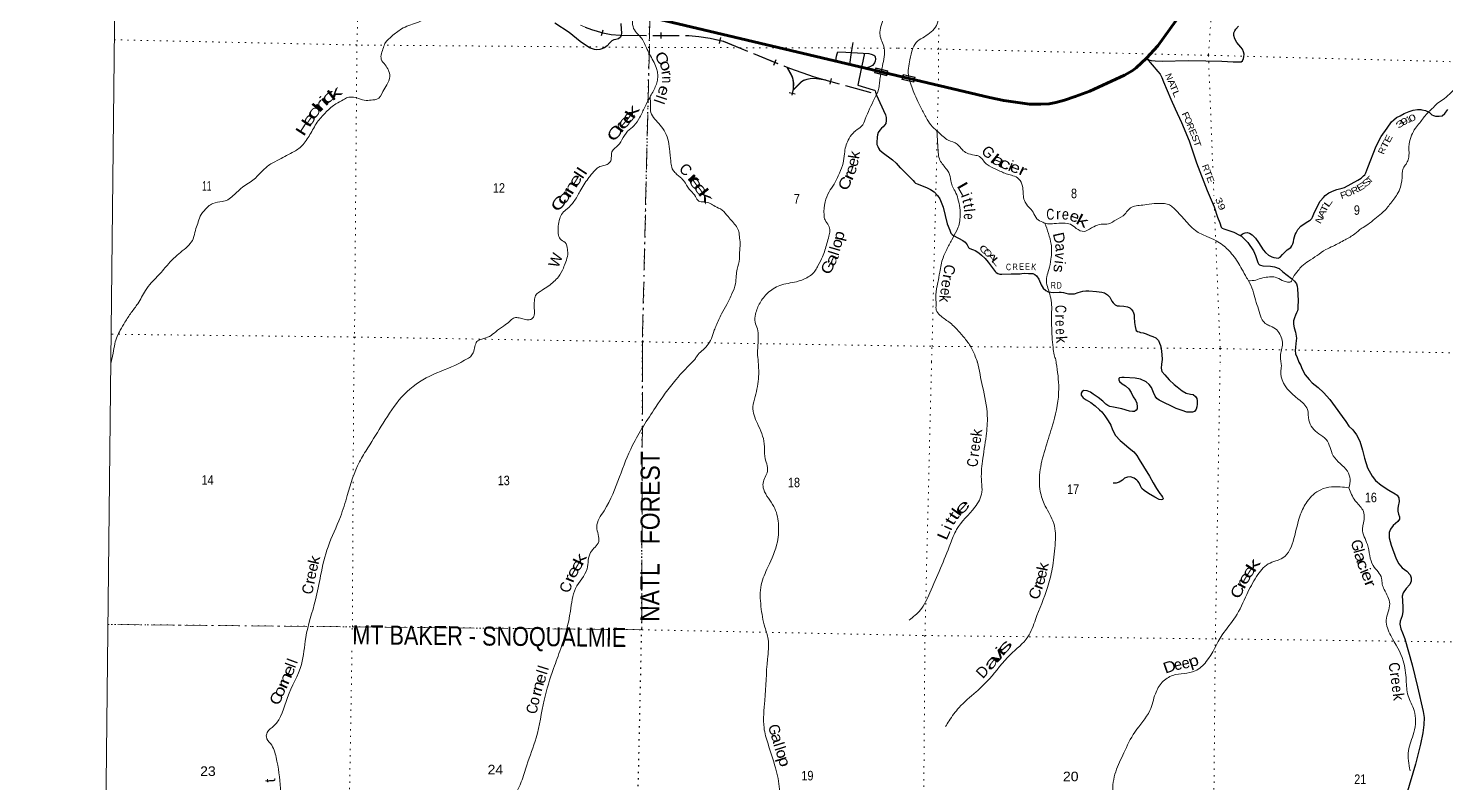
# Model space of a CAD drawing. Header units: feet. Extents: x -244583 to 4, y 367440 to 553773.
# Drawn here: x -244583 to -218510, y 498973 to 512842 of the extents above; entities that cross this region are included whole.
import ezdxf
from ezdxf.enums import TextEntityAlignment as Align

# ---------------------------------------------------------------- set-up
doc = ezdxf.new("R2010")
doc.units = ezdxf.units.FT
doc.header["$LTSCALE"] = 80
for name, pattern in [('DOT_DASHED', [7.7, 5, -1.2, 0.3, -1.2]), ('DOTTED', [1.5, 0.3, -1.2]), ('LONG_DASHED', [7.5, 6, -1.5])]:
    doc.linetypes.add(name, pattern=pattern)
for name, color, linetype, lineweight in [('23', 7, 'Continuous', 70), ('29', 7, 'Continuous', 25), ('39', 7, 'Continuous', 13), ('4', 7, 'Continuous', 13), ('44', 7, 'DOT_DASHED', 13), ('59', 7, 'Continuous', 13), ('6', 7, 'DOTTED', 25), ('63', 7, 'Continuous', 25), ('7', 7, 'DOTTED', 13)]:
    doc.layers.add(name, color=color, linetype=linetype, lineweight=lineweight)
doc.layers.add('30', color=7, linetype='Continuous')
doc.layers.add('41', color=7, linetype='Continuous')

msp = doc.modelspace()

# ---------------------------------------------------------------- linework, layer by layer
at = {"layer": '23'}
msp.add_lwpolyline([(-233873.57, 513217.12), (-226899.69, 511572.16), (-226638.26, 511515.13), (-226162.96, 511449.63), (-225960.39, 511448), (-225804.81, 511457.73), (-225681.65, 511477.19), (-225522.84, 511522.59), (-225324.08, 511586.49), (-225058.56, 511690.59), (-224420.19, 511983.52), (-224278.25, 512064.19), (-224202.51, 512114.66), (-224011.84, 512296.65), (-223807.97, 512520.73), (-221409.8, 515853.3)], dxfattribs=at)
at = {"layer": '29'}
for points in [[(-233682.77, 512932.97), (-233674.95, 512827.55), (-233670.38, 512758.64), (-233677.54, 512708.19), (-233692.34, 512678.15), (-233729.26, 512652.64), (-233778.09, 512637.5), (-233814.62, 512630.2), (-233849.39, 512610.71), (-233888.47, 512579.18), (-233934.22, 512519.45), (-233983.44, 512486.11), (-234068.97, 512455.58), (-234125.03, 512446.42), (-234168.07, 512451.65), (-234259.43, 512485.52), (-234429.5, 512603.06), (-234632.05, 512767.35), (-234899.19, 512935.06)], [(-224013.89, 512294.4), (-223968.15, 512266.75), (-223927.38, 512253.85), (-223854.92, 512244.69), (-223719.57, 512239.22), (-223248.48, 512251.27), (-222921.2, 512248.22), (-222626.36, 512239.8), (-222416.43, 512229.17), (-222309.43, 512224.83), (-222272.59, 512228.5), (-222250.37, 512245.81), (-222231.41, 512285.86), (-222224.6, 512316.1), (-222218.18, 512369.68), (-222226.58, 512411.27), (-222244.65, 512457.91), (-222275.28, 512495.31), (-222352.2, 512581.99), (-222389.09, 512651.61), (-222408.06, 512708.69), (-222404.9, 512761.25), (-222390.23, 512799.08), (-222367.1, 512827.22), (-222319.64, 512879.96)], [(-229731.31, 512240.07), (-229714.35, 512330.36), (-229703.93, 512377.1), (-229691.06, 512411.23), (-229546.96, 512404.89), (-229224.41, 512387.78), (-229121.78, 512378.01), (-229077.72, 512367.57), (-229026.48, 512348.69), (-229009.37, 512335.25), (-229002.04, 512319.36), (-228995.93, 512279.04), (-229003.86, 512241.21), (-229018.57, 512206.39), (-229031.08, 512188.44), (-229057.02, 512161.75), (-229090.77, 512143.84), (-229121.38, 512130.34), (-229185.39, 512111.3)], [(-229414.54, 512583.35), (-229448.83, 512399.91), (-229477.78, 512180.27)], [(-229199.98, 512385.45), (-229252.16, 512150.73), (-229306.59, 511886.96), (-229326.53, 511796.05), (-229039.37, 511712.97), (-229019.92, 511708.2), (-229010.42, 511703.47), (-229003.41, 511694.93), (-228999.89, 511669.61), (-228994.27, 511649.25), (-228986.68, 511626.82), (-228812.92, 511252.65), (-228801.81, 511205.86), (-228803.04, 511149.21), (-228810.29, 511094.72), (-228826.11, 511067.03), (-228859.1, 511030.38), (-228888.42, 511005.94), (-228918.96, 510972.96), (-228947.07, 510930.19), (-228961.73, 510883.76), (-228967.34, 510841.07), (-228975.55, 510742.07), (-228971.51, 510709.05), (-228958.95, 510668.84), (-228945.85, 510639.4), (-228925.84, 510611.45), (-228874.33, 510563.78), (-228684.4, 510425.59), (-228619.64, 510364.5), (-228545.06, 510279.35), (-228535.54, 510270.19)], [(-224016.33, 512292.36), (-223806.5, 512050.84), (-223761.14, 511999.26), (-223730.1, 511939.89), (-223699.49, 511860.29), (-223562.93, 511541.58), (-223483.94, 511363.77), (-223372.19, 511112.39), (-223230.05, 510771.29), (-223093.31, 510367.56), (-222898.17, 509861.37), (-222769.29, 509561.04), (-222708.74, 509371.49), (-222666.54, 509267.35), (-222637.91, 509189.81), (-222621.11, 509168.29), (-222592.16, 509156.44), (-222517.87, 509134.59), (-222409.55, 509097.83), (-222303.68, 509040.88), (-222268.17, 509021.23), (-222151.01, 508906.01), (-222047.21, 508753.98), (-222006.64, 508668.09), (-221984.07, 508590.69), (-221962.99, 508537.6), (-221953.42, 508513.11), (-221935.22, 508495.15), (-221915.61, 508485.97), (-221873.46, 508472.92), (-221734.14, 508467.87), (-221661.61, 508458.2), (-221575.41, 508425.97), (-221506.04, 508363.75), (-221344.94, 508244.88), (-221289.52, 508191.05), (-221256.15, 508145.8), (-221242.89, 508105.03), (-221237.97, 508052.3), (-221224.4, 507839.48), (-221226.94, 507722.14), (-221229.93, 507677.68), (-221236.6, 507649.49), (-221253.64, 507609.38), (-221270.72, 507567.24), (-221291.97, 507519.12), (-221309.31, 507464.85), (-221310.58, 507406.18), (-221297.93, 507337.09), (-221271.37, 507257.58), (-221255.64, 507143.89), (-221267.8, 507049.02), (-221275.53, 506972.28), (-221278.65, 506921.74), (-221269.99, 506854.76), (-221241.1, 506789.37), (-221208.56, 506705.67), (-221191.09, 506672.91), (-221176.78, 506641.31)], [(-222286.52, 509031.38), (-222244.63, 509061.87), (-222199.67, 509085.18), (-222159.36, 509087.4), (-222117.03, 509075.29), (-222069.13, 509047.94), (-222005.81, 508985.85), (-221951.01, 508903.7), (-221907.94, 508840.02), (-221867.01, 508770.31), (-221824.08, 508719.77), (-221766.72, 508674.18), (-221707.9, 508643.3), (-221668.02, 508628.36), (-221629.78, 508621.46), (-221589.42, 508618.56), (-221552.63, 508638), (-221509.16, 508685.64), (-221424.47, 508770.83), (-221360.85, 508816.01), (-221337.97, 508845.87), (-221323.13, 508877.93), (-221308.07, 508920.11), (-221300.56, 508968.3), (-221292, 509008.82), (-221276.99, 509048.98), (-221260.09, 509083.02), (-221226.5, 509140.99), (-221172.62, 509202.57), (-221074.14, 509271.27), (-221014.69, 509310.46), (-220994.19, 509324.19), (-220974.1, 509343.29), (-220958.84, 509369.97), (-220933.25, 509432.16), (-220852.85, 509598.41), (-220819.69, 509663.88), (-220759.39, 509734.46), (-220728.12, 509766.34), (-220658.31, 509817.45), (-220564.21, 509863.38), (-220512.34, 509881.52), (-220413.79, 509904.64), (-220369.7, 509918.28), (-220127.73, 510050.24), (-220066.35, 510085.34), (-220018.93, 510128.84), (-219996.17, 510152.1), (-219979.28, 510186.68), (-219944.86, 510283.09), (-219786.8, 510676.37), (-219694.08, 510852.48), (-219585.58, 511010.03), (-219503.54, 511125.62), (-219465.1, 511161.24), (-219413.83, 511200.62), (-219346.29, 511235.58), (-219270.68, 511274.42), (-219180.94, 511312.95), (-219106.49, 511337.38), (-219030.64, 511348.15), (-218969.73, 511349.15), (-218945.86, 511344.29), (-218883.51, 511330.79), (-218807.5, 511294.73), (-218763.9, 511255.33), (-218735.91, 511237.38), (-218699.8, 511229.65), (-218627.08, 511228.08), (-218574.35, 511237.05)], [(-218574.35, 511237.05), (-218524.14, 511277.09), (-218468.8, 511352.16)], [(-228535.54, 510270.19), (-228323.37, 510066.06), (-228303.21, 510045.62), (-228284.07, 510014.61), (-228265.33, 509997.97), (-228234.23, 509983.17), (-228059.83, 509918.66), (-227985.54, 509881.9), (-227922.18, 509836.74), (-227858.47, 509771.94), (-227813.9, 509704.85), (-227756.55, 509553.83), (-227678.3, 509248.53), (-227634.34, 509132.2), (-227611.25, 509079.08), (-227588.46, 509053.52), (-227561.67, 509035.5), (-227393.99, 508940.78), (-227350.21, 508910.57), (-227314.82, 508864.17), (-227286.68, 508810.39), (-227275.78, 508800.58), (-227235.36, 508779.84), (-227193.82, 508771.29), (-227163.55, 508757.67), (-227097.82, 508713.74), (-227046.23, 508670.11), (-226978.83, 508609.95), (-226927.64, 508541.92), (-226855.05, 508447.37), (-226800.08, 508373.31), (-226782.07, 508353.43), (-226749.08, 508337.54), (-226711.2, 508324.1), (-226675.9, 508322.04), (-226506.07, 508326.45), (-226336.23, 508330.87), (-226306.79, 508333.88), (-226254.66, 508339.1), (-226185.69, 508337.01), (-226101.77, 508333.88), (-226068.54, 508316.77), (-226038.06, 508289.99), (-225992.83, 508232.34), (-225952.74, 508124.19), (-225915.59, 508066.71), (-225864, 508023.09), (-225822.11, 507997.89), (-225725.34, 507987.7), (-225620.14, 507993.51), (-225581.8, 507990.66), (-225537.46, 507985.65), (-225497.33, 507972.63), (-225449.11, 507959.44), (-225402.66, 507958.44), (-225337.9, 507963.1), (-225272.74, 507985.98), (-225185.32, 508010.39), (-225130.19, 508017.42), (-225074.06, 508016.08), (-224932.89, 508002.9), (-224833.3, 507989.32), (-224787.95, 507977.49), (-224730.13, 507941.83), (-224690.65, 507898.46), (-224653.81, 507826.82), (-224624.37, 507792.61), (-224587.72, 507755.96), (-224552.64, 507739.62), (-224512.25, 507738.74), (-224427.42, 507736.9), (-224363.09, 507721.34), (-224322.59, 507702.19), (-224293.28, 507679.35), (-224265.17, 507644.77), (-224250.34, 507609.6), (-224241.95, 507577.57), (-224241.95, 507530.48), (-224234, 507431.13), (-224221.44, 507357.99), (-224212.48, 507305.17), (-224201.41, 507286.81), (-224179.42, 507268.48), (-224148.81, 507259.26), (-224123.44, 507251.35), (-224076.41, 507243.52), (-224022.03, 507226.92), (-223950.17, 507194.23), (-223894.97, 507176.82), (-223841.21, 507151.16), (-223794.78, 507103.51), (-223771.38, 507052.72), (-223756.91, 507013.1), (-223745.21, 506955), (-223733.44, 506845.44), (-223727.29, 506756.25), (-223735.74, 506667.08)], [(-223735.74, 506667.08), (-223740.67, 506593.2), (-223729.41, 506532.42), (-223677.82, 506470.23), (-223598.84, 506381.59), (-223507.58, 506294.73), (-223450.27, 506248.77), (-223354.79, 506174.4), (-223280.82, 506134.43), (-223201.96, 506116.44), (-223155.65, 506107.39), (-223110.34, 506075.43), (-223088.37, 506037.21), (-223083.18, 505994.61), (-223082.5, 505929.85), (-223089.56, 505881.43), (-223099.09, 505841.31), (-223130.6, 505798.54), (-223166.38, 505783.87), (-223208.85, 505782.72), (-223273.43, 505788.1), (-223357.8, 505814.12), (-223466.13, 505854.8), (-223778.4, 506004.9), (-223822.23, 506036.16), (-223853.73, 506077.28), (-223884.64, 506146.71), (-223923.21, 506236.53), (-223966.5, 506294.08), (-224022.08, 506343.79), (-224125.62, 506390.6), (-224222.9, 506408.63), (-224424.77, 506422.91), (-224467.24, 506421.77), (-224507.83, 506414.51), (-224520.16, 506404.65), (-224520.62, 506382.4), (-224508.38, 506346.51), (-224460.76, 506303.04), (-224399.69, 506266.6), (-224340.16, 506212.76), (-224293, 506147.04), (-224256.19, 506069.39), (-224217.11, 506003.84), (-224193.95, 505950.75), (-224185.18, 505885.82), (-224188, 505847.44), (-224202.16, 505821.05), (-224235.48, 505799.86), (-224271.89, 505798.58), (-224324.3, 505805.73), (-224464.92, 505849.1), (-224622.08, 505874.6), (-224688.47, 505890.14), (-224726.53, 505907.11), (-224764.38, 505934.19), (-224817.9, 505985.88), (-224905.43, 506054.46), (-224997.09, 506119.07), (-225042.94, 506150.37), (-225103.06, 506175.89), (-225163.4, 506183.5), (-225194.92, 506165.49), (-225215.18, 506131.72), (-225217.43, 506095.7), (-225180.5, 506047.99), (-225122.61, 506012.4), (-225038.79, 505960.09), (-224959.17, 505899.77), (-224875.76, 505827.23), (-224834.03, 505791.97), (-224778.92, 505720.01), (-224716.17, 505625.64), (-224671.33, 505545.81), (-224640.75, 505460.2), (-224582.61, 505356.63), (-224495.54, 505265.8), (-224425.67, 505204.86), (-224332.36, 505122), (-224249.43, 505055.67), (-224193.15, 504988.13), (-224148.7, 504911.83), (-224070.41, 504786.78), (-223960.93, 504606.47), (-223892.71, 504483.66), (-223828.16, 504379.14), (-223767.35, 504288.85), (-223739.81, 504251.86), (-223718.21, 504221.07), (-223708.57, 504198.61), (-223713.07, 504176.45), (-223738.42, 504170.96), (-223781.69, 504181.91), (-223859.7, 504221.96), (-223979.61, 504289.18), (-224055.27, 504345.38), (-224098.6, 504382.57), (-224122.31, 504427.69), (-224147.41, 504484.87), (-224170.05, 504515.18), (-224191.86, 504535.86)], [(-221176.78, 506641.31), (-221158.58, 506586.45), (-221095.55, 506473.9), (-221023.19, 506385.12), (-220964.98, 506323.07), (-220854.39, 506237.98), (-220757.87, 506147.48), (-220640.62, 506017.06), (-220542.34, 505881.49), (-220414.54, 505706.87), (-220347.76, 505612.42), (-220290.16, 505530.44), (-220218.84, 505460.18), (-220147.8, 505366.33), (-220089.27, 505251.52), (-220041.24, 505086.09), (-220003.87, 504937.61), (-219947.45, 504763.02), (-219865.06, 504611), (-219800.01, 504530.75), (-219698.75, 504441.66), (-219553.03, 504351.64), (-219437.24, 504280.46), (-219402.67, 504256.5), (-219373.96, 504212.38), (-219363.3, 504141.35), (-219381.18, 504058.76), (-219388.12, 504016.41), (-219391.22, 503963.87), (-219376.18, 503908.92), (-219358.96, 503862.03), (-219359.84, 503819.56), (-219386.98, 503777.63), (-219473.53, 503698.48), (-219523.32, 503636.78), (-219551.25, 503569.9), (-219548.89, 503475.44), (-219513.34, 503337.11), (-219423.46, 503088.41), (-219373.41, 502993.61), (-219307.62, 502922.12), (-219226.02, 502859.74), (-219164.71, 502793.73), (-219143.8, 502736.97), (-219143.8, 502678.44), (-219170.37, 502617.81), (-219236.58, 502544.31), (-219294.63, 502460.08), (-219308.14, 502399.3), (-219303.86, 502321.1), (-219300.43, 502193.56), (-219297.85, 502122.69), (-219309.62, 502042), (-219346.02, 501943.6), (-219353.3, 501885.07), (-219332.74, 501803.71), (-219306, 501728.3), (-219263.8, 501618.16), (-219124.04, 501141.81), (-219027.31, 500735.14), (-218923.51, 500279.76), (-218907.62, 500168.15), (-218910.29, 500038.71), (-218929.59, 499887.35), (-218970.27, 499679.78), (-219066.74, 499315.54), (-219227.89, 498756.37)], [(-224191.86, 504535.86), (-224238.18, 504573.92), (-224305.71, 504594.18), (-224365.62, 504588.51), (-224416.56, 504569.33), (-224457.64, 504537.8), (-224519.1, 504498.6), (-224573.6, 504479.37), (-224606.41, 504480.17), (-224628.64, 504480.63)]]:
    msp.add_lwpolyline(points, dxfattribs=at)
at = {"layer": '39'}
msp.add_line((-243065.72, 506677.71), (-243023.08, 506872.63), dxfattribs=at)
for points in [[(-243023.38, 506870.95), (-242992.16, 507044.43), (-242951.12, 507176.69), (-242892.53, 507290.11), (-242806.32, 507441.05), (-242688.95, 507615.22), (-242571.94, 507779.27), (-242425.82, 508023.33), (-242321.78, 508163.53), (-242181.01, 508312.58), (-242004.05, 508513.03), (-241878.06, 508644.37), (-241750.97, 508749.33), (-241629.79, 508858.55), (-241550.85, 508975.31), (-241509.11, 509127.8), (-241468.28, 509253.99), (-241423.2, 509386.11), (-241323.55, 509516.33), (-241275.23, 509567.31), (-241188.38, 509621.01), (-241019.01, 509661.71), (-240912.79, 509690.43), (-240817.08, 509766.1), (-240723.1, 509849.93), (-240618.73, 509941.51), (-240504.96, 510012.5), (-240407.15, 510090.12), (-240275.03, 510223.26), (-240122.91, 510349.64), (-239968.37, 510429.34), (-239834.25, 510503.68), (-239692.12, 510575.71), (-239527.67, 510707.73), (-239386.8, 510917.54), (-239249.47, 511141.65), (-239104.17, 511304.72), (-238924.93, 511454.46), (-238790.74, 511530.82), (-238706.33, 511572.45), (-238631.2, 511579.96), (-238506.6, 511555.38), (-238370.38, 511516.21), (-238246.54, 511528.11), (-238173.36, 511537.73), (-238059.07, 511681.62), (-237987.93, 511806.75), (-237934.06, 511958.82), (-237960.35, 512075.19), (-238017.73, 512170.36), (-238090.99, 512274.18), (-238087.39, 512377.35), (-238051.1, 512489.52), (-238011.4, 512583.34), (-237898.17, 512696.89), (-237717.41, 512832.39), (-237444.38, 512944.44), (-237156.86, 513066.11), (-236918.68, 513165.19), (-236818.57, 513250.83), (-236736.9, 513387.75), (-236674.27, 513501.03), (-236572.34, 513580.54), (-236436.56, 513644.69), (-236368.53, 513680.81), (-236162.17, 513853.91), (-235996.86, 514010.21), (-235868.85, 514141.47), (-235818.81, 514299.75), (-235799.15, 514457.06), (-235792.07, 514543.91), (-235769.39, 514614.01), (-235695.13, 514712.71), (-235611.82, 514780.71), (-235508.09, 514854.07), (-235367.72, 514875.53), (-235181.44, 514879.18), (-235079.9, 514889.83), (-235039.88, 514935.03), (-235053.64, 515004.38), (-235129.75, 515142.73), (-235190.07, 515211.67), (-235225.78, 515289.88), (-235241.2, 515344.62)], [(-234885.25, 515304.77), (-234836.33, 515201.4), (-234787.95, 515080.22), (-234738.37, 514993.42), (-234678.01, 514867.77), (-234569.47, 514789.05), (-234457.64, 514746.68), (-234335.75, 514760.68), (-234247.15, 514806.21), (-234164.27, 514862.07), (-234078.61, 514881.38), (-233958.88, 514891.4), (-233825.99, 514872.6), (-233730.54, 514824.72), (-233646.04, 514752.92), (-233615.78, 514634.39), (-233585.24, 514523.95), (-233553.99, 514433.74), (-233508.59, 514343.04), (-233487.38, 514255.21), (-233494.81, 514158.24), (-233507.53, 514083.74), (-233541.02, 513993.75), (-233551.68, 513862.46), (-233552.37, 513726.78), (-233561, 513595.42), (-233548.5, 513489.66), (-233492.21, 513305.41), (-233467.48, 513144.53), (-233470.89, 512988.68), (-233447.69, 512842.04), (-233372.4, 512738.15), (-233304.21, 512662.86), (-233198.17, 512454.6), (-233072.98, 512215.29), (-233020.77, 512087.89), (-233005.9, 511992.18), (-233011.53, 511889.07), (-233039.24, 511790.78), (-233136.96, 511599.73), (-233243.34, 511392.77), (-233334.78, 511207.58), (-233443.43, 511051.33), (-233558.26, 510950), (-233662.94, 510791.59), (-233768.72, 510659.56), (-233839.83, 510593.16), (-233857.72, 510486.43), (-233870.58, 510407.88), (-233937.65, 510341.34), (-234070.64, 510299.38), (-234130.73, 510258.93), (-234227.44, 510154.94), (-234284.61, 510081.98), (-234436.58, 509844.2), (-234546.22, 509659.63), (-234670.25, 509526.21), (-234758.1, 509444.19), (-234808.11, 509344.65), (-234835.29, 509203.81), (-234833.96, 509068.05), (-234798.95, 508969.61), (-234710.13, 508905.76), (-234664.12, 508774.53), (-234661.17, 508685.3), (-234698.38, 508546.83), (-234740.73, 508434.88), (-234829.24, 508275.91), (-234915.35, 508185.73), (-235133.34, 508027.21), (-235252.14, 507928.04), (-235273.5, 507837.63), (-235273.87, 507653.32), (-235285.77, 507544.36), (-235323.77, 507499.09), (-235387.05, 507483.06), (-235485.59, 507500.66), (-235577.91, 507522.1), (-235657.08, 507514.72), (-235732.1, 507452.51), (-235840.23, 507369.17), (-235985.58, 507262.82), (-236101.86, 507177.73), (-236239.1, 507129.84), (-236331.81, 507082.42), (-236367.25, 506994.53), (-236401.66, 506878.24), (-236451.37, 506799.59)], [(-228838.3, 513887.22), (-228846.5, 513652.4), (-228881.86, 513451.08), (-228869.53, 513282.53), (-228828.2, 513133.24), (-228840.92, 513058.73), (-228890.47, 512914.62), (-228917.71, 512771.75), (-228903.27, 512663.9), (-228856.77, 512546.83), (-228833.35, 512406.25), (-228853.5, 512234.78), (-228887.3, 512077.97), (-228912.6, 511933.01), (-228926.59, 511822.09), (-228944.34, 511719.41), (-229017.03, 511549.76), (-229188.09, 511170.86), (-229255.26, 511043.56), (-229365.41, 510960.29), (-229415.67, 510911.4), (-229500.96, 510786.75), (-229547.5, 510670.89), (-229568.4, 510535.91), (-229594.54, 510366.67), (-229661.74, 510180.63), (-229761.98, 509975.49), (-229853.89, 509834.87), (-229922.97, 509652.95), (-229945.45, 509414.72), (-229926.54, 509318.86), (-229861.29, 509217.34), (-229836.39, 509119.25), (-229856.01, 509020.68), (-229893.01, 508888.29), (-229972.36, 508643.93), (-230057.04, 508478.75), (-230100.36, 508397.21), (-230261.05, 508256.96), (-230451.76, 508184.59), (-230761.77, 508114.34), (-230983.17, 507974.17), (-231122.91, 507796.73), (-231205.03, 507588.92), (-231212.27, 507439.29), (-231171.91, 507320.41), (-231154.91, 507169.93), (-231164.34, 506957.58), (-231167.13, 506819.94), (-231156.81, 506743.54)], [(-222138.12, 508200.31), (-222000.96, 508215.06), (-221876.2, 508253.26), (-221752.14, 508271.23), (-221647.05, 508267.58), (-221517.6, 508208.4), (-221437.61, 508181.31), (-221360.67, 508182.69), (-221317.42, 508262.21), (-221223.91, 508390.62), (-221154.32, 508471.25), (-221033.72, 508564.28), (-220876.45, 508664.14), (-220716.81, 508774.05), (-220581.03, 508838.2), (-220360.48, 508954.1), (-220182.65, 509063.37), (-220053.61, 509166.24), (-219942, 509233.26), (-219814.84, 509340.24), (-219692.14, 509435.23), (-219540.63, 509602.13), (-219464.28, 509702.78), (-219400.47, 509791.71), (-219341.24, 509923.34), (-219308.66, 510161.22), (-219297.61, 510245.91), (-219252.2, 510329.4), (-219207.07, 510404.8), (-219185.64, 510497.23), (-219182.05, 510715.86), (-219135.98, 510876.3), (-219066.65, 511007.58), (-218986.25, 511108.09), (-218850.84, 511277.58), (-218735.66, 511389.03), (-218641.47, 511478.93), (-218529.65, 511552.02), (-218410.43, 511663.33), (-218242.07, 511791.16), (-218136.39, 511862.44), (-217975.93, 511937.88), (-217832.41, 511991.64), (-217695.31, 512035.49), (-217615.3, 512067.14), (-217464.62, 512094.31), (-217318.47, 512107.46), (-217163.64, 512079.8), (-216996.18, 512065.88), (-216842.45, 512064.59), (-216751.01, 512075.6), (-216611.99, 512058.61), (-216408.9, 512079.91), (-216259.61, 512125.37), (-216105.49, 512192.93), (-216003.43, 512276.48), (-215904.98, 512372.31), (-215792.79, 512514.25), (-215754.86, 512557.49), (-215660.2, 512602.82), (-215571.08, 512721.25), (-215462.15, 512885.59), (-215371.79, 512981.7), (-215269.16, 513081.43), (-215078.36, 513214.56), (-214900.74, 513317.77), (-214755.06, 513375.5), (-214571.55, 513415.71), (-214315.92, 513435.19), (-214187.43, 513406.42), (-214055.88, 513349.18), (-213941.89, 513310.79), (-213798.53, 513186.3), (-213669.13, 513009.64), (-213536.18, 512818.67), (-213441.46, 512691.82), (-213409.22, 512629.94), (-213340.03, 512467.52), (-213258.54, 512367.46), (-213151.13, 512256.38), (-213044.14, 512133.16), (-212960.85, 512026.96), (-212943.39, 511947.36), (-212975.05, 511909.97), (-213023.32, 511802.27), (-213023.99, 511725.33), (-212962.21, 511640.13), (-212829.29, 511390.43), (-212735.15, 511073.2), (-212663.63, 510803.35), (-212670.8, 510540.28)], [(-227844.96, 513034.79), (-227875.46, 512893.53), (-227974.54, 512779.49), (-228097.09, 512688.55), (-228225.29, 512609.96), (-228310.93, 512475.2), (-228368.94, 512262.51), (-228392.43, 512111.41), (-228388.4, 511937.08), (-228342.6, 511799.78), (-228290.75, 511662.27), (-228219.53, 511499.78), (-228143.78, 511351.31), (-228047, 511167.67), (-227952.49, 511034.76), (-227838.74, 510931.55), (-227661.66, 510787.67), (-227498.34, 510713.12), (-227400.89, 510606.44), (-227323.91, 510551.1), (-227179.6, 510511.65), (-227087.42, 510486.17), (-227007.45, 510400.34), (-226944.9, 510337.41), (-226783.96, 510252.82), (-226592.63, 510169.2), (-226498.5, 510141.62), (-226388.83, 510095.28), (-226338.05, 510042.88), (-226290.16, 509907.53), (-226259.75, 509677.59), (-226175.06, 509553.11), (-226101.3, 509463.45), (-226028.68, 509341.43), (-225921.66, 509276.94), (-225833.59, 509249.58), (-225712.05, 509253.46), (-225541.86, 509259.7), (-225413.02, 509241.04), (-225304.41, 509164.35), (-225158.64, 509108.65), (-225062.11, 509149.85), (-224983.61, 509195.74), (-224846.52, 509239.59), (-224710.62, 509249.05), (-224572.53, 509321.22), (-224409.06, 509424.92), (-224347.49, 509507.85), (-224260.49, 509565.59), (-224146.47, 509585.94), (-224010.29, 509603.49), (-223823.44, 509623.33), (-223704.13, 509621.21), (-223609.64, 509603.74), (-223538.3, 509560.76), (-223436.53, 509462.02), (-223231.96, 509236.16), (-223110.47, 509122.56), (-222903.83, 509014.1), (-222734.52, 508937.33), (-222609.81, 508858.05), (-222517.58, 508775.85), (-222426.13, 508671.4), (-222333.43, 508544.62), (-222259.06, 508414.43), (-222171.47, 508257.45), (-222116.11, 508162.35), (-222043.51, 507981.58), (-221997.11, 507803.75), (-221940.25, 507635.68), (-221886.94, 507481.91), (-221804.74, 507402.09), (-221729.15, 507365.03), (-221618.09, 507300.41), (-221546.99, 507192.61), (-221510.74, 507071.84), (-221546.94, 506846.24), (-221542.88, 506730.65), (-221530.19, 506644.75)], [(-233142.28, 511589.42), (-233139.21, 511419.54), (-233129.37, 511295.64), (-233060.71, 511175.77), (-232961.46, 511062.95), (-232869.04, 510928.08), (-232808.07, 510761.89), (-232784.04, 510580.79), (-232771.9, 510464.91), (-232761.01, 510371.36), (-232736.53, 510261.13), (-232688.33, 510192.61), (-232629.61, 510135.88), (-232570.61, 510087.25), (-232496.92, 509995.56), (-232396.63, 509854.34), (-232309.15, 509752.05), (-232251.42, 509667), (-232154.84, 509651.49), (-232038.47, 509623.14), (-231951.31, 509569.48), (-231822.14, 509502.2), (-231711.04, 509380.86), (-231629.27, 509288.9), (-231557.6, 509197.28), (-231510.47, 509098.42), (-231502.98, 509023.22), (-231487.71, 508880.9), (-231499.28, 508723.31), (-231501.36, 508605.9), (-231544.52, 508412.95), (-231560.88, 508291.99), (-231574.05, 508146.61), (-231639.01, 507966.57), (-231735.07, 507765.33), (-231830.14, 507592.41), (-231928.64, 507379.11), (-231964.08, 507291.21), (-232018.02, 507137.12), (-232097.39, 507008.22), (-232195.9, 506910.37), (-232282.01, 506820.19), (-232320.56, 506755.68)], [(-227868.4, 510957.07), (-227857.22, 510749.9), (-227843.72, 510557.01), (-227823.35, 510444.89), (-227771.97, 510351.96), (-227704.06, 510268.58), (-227650.09, 510191.76), (-227610.85, 510040.51), (-227589.78, 509948.63), (-227534.56, 509849.49), (-227482.92, 509705.91), (-227446.13, 509542.59), (-227444.12, 509368.32), (-227458.6, 509243.24), (-227505.14, 509127.38), (-227596.16, 508954.32), (-227689.49, 508773.24), (-227755.35, 508625.64), (-227817.22, 508360.42), (-227852.29, 508167.19), (-227890.52, 507941.66), (-227884.68, 507761.19), (-227880.05, 507661.78), (-227812.57, 507566.26), (-227648.93, 507443.09), (-227476.45, 507283.16), (-227357.9, 507143.33), (-227244.11, 506983.41), (-227174.35, 506837.18), (-227129.8, 506722.2), (-227121.73, 506701.65)], [(-225881.62, 509259.61), (-225817.57, 509070.77), (-225767.7, 508876.62), (-225771.31, 508599.25), (-225810.43, 508406.16), (-225847.35, 508275.78), (-225851.31, 508162.49), (-225815.41, 508031.61), (-225776.18, 507880.36), (-225757.64, 507715.65), (-225763.44, 507549.75), (-225759.12, 507383.51), (-225750.3, 507172.55), (-225732.97, 506973.45), (-225711.43, 506836.99), (-225684.23, 506746.92), (-225673.69, 506686.79)], [(-236451.37, 506799.59), (-236735.32, 506646.27), (-237264.19, 506416.15), (-237718.84, 506058.25), (-238056.75, 505582.47), (-238337.93, 505130.7), (-238490.8, 504872.5), (-238716.13, 504254.6), (-238843.36, 503858.74), (-239070.38, 503311.64), (-239206.32, 502782.31), (-239299.42, 502333.69), (-239480.62, 501638.71), (-239557.74, 501147.54), (-239817.41, 500537.89), (-240066.56, 500017.19), (-240190.49, 499892.37), (-240205.02, 499813.55), (-240126.73, 499689.79), (-240024.78, 499436.46), (-239944.54, 498865.66), (-239942.6, 498414.57), (-239974.87, 498000.05)], [(-232320.56, 506755.68), (-232673.93, 506382.3), (-233046.39, 505870.28), (-233468.23, 505176.44), (-233707.55, 504592.98), (-233991.54, 503973.33), (-234126.41, 503672.58), (-234091.26, 503405.4), (-234239.81, 503205.85), (-234305.92, 502906.79), (-234515.91, 502543.69), (-234610.87, 502127.44), (-234790.03, 501436.5), (-234921.16, 501073.02), (-235093.75, 500489.25), (-235242.59, 499796.14), (-235412.77, 499295.3), (-235515.33, 498986.3), (-235668.92, 498574.38), (-235641.55, 498373.99), (-235586.56, 498023.79), (-235692.86, 497779.54), (-235943.24, 497426.74), (-236147.02, 497091.92), (-236287.08, 496979.31), (-236399.04, 496822.06)], [(-231156.81, 506743.54), (-231148.89, 506443.86), (-231213.32, 506071.97), (-231254.64, 505884.05), (-231171.15, 505576.19), (-231045.49, 505203.41), (-231036.47, 504970.75), (-230987.18, 504699.46), (-231067.06, 504481.38), (-231055.48, 504364), (-230868.88, 504049.59), (-230785.39, 503741.73), (-230803.16, 503401.99), (-230977.21, 502937.57), (-231100.07, 502612.49), (-231105.97, 502214.03), (-231032.95, 501829.35), (-230973.3, 501612.63), (-230985.13, 501244.54), (-231035.18, 500486.24), (-231049.69, 499978.59), (-230976.24, 499684.94), (-230838.75, 499247.37), (-230767.81, 498850.57), (-230843.46, 498240.05), (-230916.28, 497803.47), (-230938.9, 497383.17), (-231064.63, 496782.67), (-231169.44, 496423.11), (-231346.8, 496118.51), (-231577.31, 495690.77), (-231814.63, 495536.14), (-232144.56, 495468.92), (-232488.73, 495385.59)], [(-227122.53, 506703.69), (-227028.5, 506256.48), (-226942.04, 505718.01), (-226963.99, 505347.95), (-227030.87, 504883.02), (-227048.81, 504506.87), (-227041.63, 504312.65), (-227172.33, 504038.17), (-227505.9, 503627.1), (-227620.35, 503368.73), (-227998.69, 502462.29), (-228174.07, 502147.57), (-228379.19, 501960.42)], [(-225673.69, 506686.79), (-225627.28, 506219.51), (-225727.24, 505598.99), (-225848.41, 505201.08), (-225959.57, 504782.89), (-225973.63, 504370.31), (-225894.02, 504096.85), (-225735.71, 503786.62), (-225692.11, 503596.27), (-225695.36, 503335.35), (-225747.92, 502906.77), (-225834.46, 502561.28), (-226055.61, 501973.7), (-226194.61, 501654.76), (-226519.71, 501324.56), (-226901.95, 500881.36), (-227149.79, 500639.8), (-227462.55, 500354.04), (-227643.67, 500110.14), (-227712.92, 500003.26)], [(-221530.19, 506644.75), (-221535.32, 506436.82), (-221221.78, 506026.74), (-221052.8, 505835.8), (-221027.45, 505635.42), (-220844.59, 505387.78), (-220707.57, 505281.94), (-220577.52, 504983.98), (-220317.99, 504697.54), (-220268.1, 504555.71), (-220291.11, 504391.97)], [(-220290.84, 504393.91), (-220608.5, 504411.68), (-220808.95, 504360.04), (-221056.68, 504140.72), (-221181.13, 503906.67), (-221300.5, 503460.2), (-221504.39, 503105.16), (-221773.85, 502995.18), (-221987.27, 502763.57), (-222170.8, 502434.72), (-222376.99, 502019.01), (-222619.17, 501690.44), (-222914.69, 501198.28), (-223119.73, 501027.31), (-223528.61, 500944.29), (-223725.36, 500817.78), (-223849.69, 500608), (-223952.25, 500299), (-224229.11, 499903.85), (-224429.07, 499522.49), (-224580.35, 499173.26), (-224626.63, 498789.15), (-224533.28, 498426.63), (-224521.66, 498317.35), (-224522.71, 498092.83), (-224385.89, 497944.52), (-224285.39, 497814.58), (-224304.55, 497608.35), (-224336.52, 497258.56), (-224387.33, 496771.31), (-224406.8, 496500.35), (-224541.47, 496242.07), (-224669.32, 496145.58), (-224738.56, 496042.75)], [(-220291.11, 504391.97), (-220172.9, 504156.77), (-220036.18, 503986.21), (-220006.4, 503868.75), (-220041.86, 503638.32), (-219950.18, 503350.65), (-219842.79, 502963.79), (-219688.18, 502728.42), (-219676.53, 502625.2), (-219640.6, 502523.89), (-219538.71, 502258.43), (-219604.81, 501961.39), (-219519.18, 501677.8), (-219288.79, 501213.49), (-219235.85, 500859.25), (-219200.79, 500571.85), (-219090.84, 500300.28), (-219094.75, 499895.74), (-219195.42, 499558.42), (-219163.69, 499190.05)]]:
    msp.add_spline(points, degree=3, dxfattribs=at)
at = {"layer": '4'}
msp.add_lwpolyline([(-242556.67, 552939.06), (-212238.1, 552626.27), (-181919.12, 552355.18), (-151599.78, 552125.8), (-121280.17, 551938.12), (-90960.33, 551792.15), (-60640.31, 551687.89), (-30320.19, 551625.32), (0, 551604.47), (0, 367439.54), (-30573.52, 367460.57), (-61146.96, 367523.64), (-91720.3, 367628.79), (-122293.46, 367775.97), (-152866.39, 367965.22), (-183439.04, 368196.52), (-214011.33, 368469.88), (-244583.22, 368785.28)], close=True, dxfattribs=at)
msp.add_lwpolyline([(-242556.67, 552939.06), (-212238.1, 552626.27), (-181919.12, 552355.18), (-151599.78, 552125.8), (-121280.17, 551938.12), (-90960.33, 551792.15), (-60640.31, 551687.89), (-30320.19, 551625.32), (0, 551604.47), (0, 367439.54), (-30573.52, 367460.57), (-61146.96, 367523.64), (-91720.3, 367628.79), (-122293.46, 367775.97), (-152866.39, 367965.22), (-183439.04, 368196.52), (-214011.33, 368469.88), (-244583.22, 368785.28)], close=True, dxfattribs=at)
at = {"layer": '44'}
for points in [[(-230080.4, 552823.45), (-230160.62, 550195.87), (-231074.93, 550203.33), (-231157.95, 544927.71), (-231138.94, 544602.97), (-231217.27, 539519.62), (-231209.88, 539209.46), (-231339.98, 534150.18), (-231340.77, 533953.73), (-231442.87, 528711.19), (-231436.58, 528601.59), (-231553.38, 523343.35), (-231546.25, 523258.03), (-231699.67, 517936.25), (-233092.39, 517976.54), (-233158.43, 512491.7), (-233287.98, 507100.23), (-233284.04, 506765.86)], [(-233284.04, 506765.86), (-233299.76, 501784.45), (-243118.54, 501882.31)]]:
    msp.add_lwpolyline(points, dxfattribs=at)
at = {"layer": '59'}
for points in [[(-228992.36, 512116.27), (-228771.26, 512063.73), (-228793.33, 511970.87), (-229014.42, 512023.41)], [(-229004.78, 512029.34), (-228986.42, 512106.63), (-228780.89, 512057.79), (-228799.26, 511980.5)], [(-228492.76, 511996.52), (-228271.61, 511944.19), (-228293.6, 511851.32), (-228514.74, 511903.64)], [(-228505.11, 511909.58), (-228486.81, 511986.89), (-228281.23, 511938.24), (-228299.54, 511860.94)]]:
    msp.add_lwpolyline(points, close=True, dxfattribs=at)
at = {"layer": '6'}
for points in [[(-233284.04, 506765.86), (-233282.01, 507077.69), (-233158.43, 512491.7), (-233092.39, 517976.54)], [(-233701.04, 460716.87), (-233692.19, 464854.6), (-233680.8, 470184.39), (-233681.63, 475527.54), (-233642.63, 480843.22), (-233601.46, 485756.36), (-233495.81, 491055.54), (-233418.3, 496389.24), (-233299.76, 501784.45), (-233284.04, 506765.86)]]:
    msp.add_lwpolyline(points, dxfattribs=at)
at = {"layer": '63'}
for p, q in [((-234036.77, 512711.77), (-234007.25, 512818.37)), ((-232939.85, 512658.09), (-232939.58, 512768.69)), ((-231871.53, 512565.65), (-231846.52, 512673.4)), ((-230869.05, 512166.42), (-230827.23, 512268.83)), ((-229834.86, 511813.46), (-229805.48, 511920.09)), ((-230476.6, 511635.33), (-230584.71, 511658.7))]:
    msp.add_line(p, q, dxfattribs=at)
at = {"layer": '63', "linetype": 'LONG_DASHED', "lineweight": 13}
for points in [[(-234424.57, 512899.36), (-234223.86, 512815.97), (-234017.66, 512758.88), (-233864.87, 512727.28), (-233693.69, 512710.46), (-232431.13, 512707.32), (-232249.42, 512689.59), (-232038.9, 512656.33), (-231798.77, 512600.61), (-230583.54, 512104.39), (-230128.72, 511946.82), (-229082.77, 511658.58)], [(-230530.62, 511616.1), (-230506.19, 511729.12), (-230504.19, 511830.27), (-230510.98, 511905.81), (-230527.86, 511960.05), (-230614.59, 512117.07)], [(-229967, 511902.25), (-230085.51, 511916.89), (-230159.5, 511921.64), (-230200.74, 511919.11), (-230265.01, 511908.02), (-230320.41, 511888.07), (-230360.45, 511863.36), (-230508.73, 511717.35)]]:
    msp.add_lwpolyline(points, dxfattribs=at)
at = {"layer": '63', "linetype": 'LONG_DASHED'}
for points in [[(-234338.2, 512863.17), (-234222.52, 512819.85), (-234016.7, 512762.87), (-233864.25, 512731.34), (-233693.48, 512714.56), (-232430.93, 512711.42), (-232248.9, 512693.66), (-232038.12, 512660.36), (-231797.52, 512604.53), (-230582.09, 512108.23), (-230127.5, 511950.74), (-229081.68, 511662.53)], [(-230534.63, 511616.97), (-230510.28, 511729.6), (-230508.29, 511830.13), (-230515.02, 511905.01), (-230531.65, 511958.43), (-230623.8, 512125.26)], [(-229911.8, 511891.3), (-230085.89, 511912.81), (-230159.51, 511917.53), (-230200.26, 511915.03), (-230263.96, 511904.04), (-230318.62, 511884.36), (-230357.9, 511860.11), (-230515.64, 511704.79)]]:
    msp.add_lwpolyline(points, dxfattribs=at)
at = {"layer": '7'}
msp.add_line((-222782.98, 510013.61), (-222773.31, 509766.93), dxfattribs=at)
for points in [[(-222610.14, 516093.21), (-222874.47, 512347.09), (-222791.52, 510231.31)], [(-238459.7, 515265.67), (-238539.11, 512536.86), (-238582.71, 507166.93), (-238595.23, 506822.6)], [(-227841.83, 511770.23), (-227839.98, 512460.86), (-227831, 512891.99)], [(-228592.05, 512478.89), (-233158.43, 512491.7), (-238539.11, 512536.86), (-243000.25, 512631.79)], [(-212627.4, 512195.57), (-217341.5, 512201.44), (-222874.47, 512347.09), (-227839.98, 512460.86), (-228592.05, 512478.89)], [(-227968.03, 506710.35), (-227958.83, 506995.83), (-227841.83, 511770.23)], [(-222768.45, 509637.23), (-222658.68, 506953.18), (-222660.72, 506656.21)], [(-243044.73, 507217.98), (-238582.71, 507166.93), (-233282.01, 507077.69), (-227958.83, 506995.83), (-222658.68, 506953.18), (-217352.12, 506857.67), (-212679.27, 506808.36)], [(-238623.72, 501790.51), (-238622.92, 501837.69), (-238595.23, 506822.6)], [(-227968.03, 506710.35), (-228089.31, 501677.88), (-228128.31, 496364.22), (-228185.62, 491024.35), (-228228.62, 485718.81)], [(-222934.71, 485667.47), (-222843.12, 490984.92), (-222795.9, 496328.88), (-222746.92, 501616.2), (-222660.72, 506656.21)], [(-243118.54, 501882.31), (-238625.21, 501838.83), (-233299.76, 501784.45), (-228089.31, 501677.88), (-222746.92, 501616.2), (-217372.19, 501548.3), (-212730.46, 501492.52)], [(-239115.92, 463075.64), (-239102.37, 464885.04), (-239063.31, 470240.19), (-238982.88, 475573.64), (-238908.36, 480870.37), (-238836.13, 485820.75), (-238757.39, 491147.97), (-238714.18, 496452.73), (-238629.47, 501450.91)]]:
    msp.add_lwpolyline(points, dxfattribs=at)

# ---------------------------------------------------------------- texts
at = {"layer": '30'}
for s, rotation, p in [('N', 291.034, (-223652.2, 511932.34)), ('T', 44.017, (-219863.56, 510019.81))]:
    msp.add_text(s, height=120, rotation=rotation, dxfattribs=at).set_placement(p, align=Align.CENTER)
for s, rotation, width, p in [('A', 293.194, 1.2, (-223603.02, 511817.47)), ('T', 293.194, 1.35, (-223565.1, 511726.23)), ('L', 293.194, 1.35, (-223518.27, 511615.08)), ('F', 293.967, 1.25, (-223343.71, 511220.64)), ('O', 293.967, 1.05, (-223298.03, 511123.37)), ('R', 292.622, 1.05, (-223256.97, 511016.77)), ('3', 37.528, 1.8, (-219313.63, 511038.56)), ('9', 27.189, 1.45, (-219242.61, 511078.95)), ('1', 27.189, 0.7, (-219165.48, 511114.86)), ('0', 23.236, 1.45, (-219100.38, 511140.01)), ('E', 292.622, 1.15, (-223210.78, 510907.05)), ('S', 292.622, 1.15, (-223166.61, 510802.13)), ('T', 288.711, 1.25, (-223134.13, 510703.68)), ('T', 62.234, 1.45, (-219571.92, 510676.67)), ('E', 62.234, 1.3, (-219511.38, 510787.21)), ('R', 68.105, 1.05, (-219626.31, 510572.22)), ('R', 291.082, 1.05, (-222976.13, 510258.2)), ('T', 291.082, 1.3, (-222934.66, 510153.38)), ('E', 291.082, 1.15, (-222893.37, 510043.51)), ('E', 31.336, 1.4, (-220041.11, 509877.3)), ('S', 37.062, 1.55, (-219932.4, 509959.29)), ('3', 291.953, 1.3, (-222731.81, 509650.4)), ('F', 18.321, 1.15, (-220373.81, 509720.65)), ('O', 23.953, 1.05, (-220270.81, 509761.89)), ('R', 27.133, 1.15, (-220154.04, 509811.16)), ('9', 293.505, 1.35, (-222685.52, 509536.14)), ('A', 64.191, 1.3, (-220730.77, 509414.45)), ('T', 64.191, 1.4, (-220686.93, 509505.68)), ('L', 55.428, 1.65, (-220624.95, 509599.66)), ('N', 60.232, 1.25, (-220779.77, 509300.36)), ('C', 311.248, 1.55, (-227046.37, 508734.25)), ('O', 305.156, 1.3, (-226980.93, 508677.21)), ('A', 310.7, 1.7, (-226897.33, 508594.68)), ('L', 308.584, 1.8, (-226824.55, 508518.53)), ('C', 1.491, 0.65, (-226549.93, 508394.53)), ('R', 2.746, 0.7, (-226426.75, 508398.21)), ('E', 1.921, 0.75, (-226308.86, 508401.79)), ('E', 0.481, 0.7, (-226203.5, 508404.01)), ('K', 354.116, 0.75, (-226093.87, 508397.75)), ('R', 359.197, 0.65, (-225728.31, 508059.32)), ('D', 359.155, 0.65, (-225618.82, 508057.09))]:
    msp.add_text(s, height=120, rotation=rotation, dxfattribs=dict(at, width=width)).set_placement(p, align=Align.CENTER)
at = {"layer": '41'}
for s, rotation, width, p in [('C', 297.593, 1.25, (-233015.51, 512247.63)), ('o', 294.699, 1.3, (-232944.25, 512119.53)), ('r', 280.998, 1.1, (-232929.33, 512003.1)), ('n', 270.782, 0.85, (-232927.57, 511897.02)), ('i', 44.743, 1.9, (-239074.65, 511437.59)), ('c', 43.998, 2.25, (-238999.52, 511514.93)), ('k', 36.694, 1.9, (-238892.17, 511572.05)), ('e', 247.968, 1.25, (-232983.05, 511725.93)), ('d', 50.536, 2, (-239251.61, 511252.7)), ('r', 47.261, 2.15, (-239152.91, 511361.48)), ('e', 51.988, 1.75, (-233467.73, 511157.32)), ('k', 58.399, 1.75, (-233390.14, 511257.25)), ('H', 57.31, 1.55, (-239437.79, 510967.69)), ('e', 55.208, 1.65, (-239345.89, 511110.84)), ('C', 52.029, 1.55, (-233716.41, 510858.01)), ('r', 54.735, 1.85, (-233629.71, 510968.23)), ('e', 49.352, 1.85, (-233550.38, 511058.59)), ('k', 81.207, 1.05, (-229293.06, 510500.66)), ('l', 320.404, 1.6, (-226869.27, 510371.08)), ('l', 56.884, 1.35, (-234313.3, 510166.13)), ('e', 69.594, 1.2, (-229359.76, 510212.56)), ('e', 75.042, 1.05, (-229320.14, 510359.22)), ('a', 333.189, 1.5, (-226783.93, 510328.47)), ('c', 335.382, 1.5, (-226653.9, 510267.14)), ('i', 337.405, 1.05, (-226545.35, 510222.39)), ('e', 340.026, 1.2, (-226459.57, 510192.21)), ('r', 334.355, 1.5, (-226325.04, 510140.76)), ('n', 59.953, 1.6, (-234522.83, 509869.3)), ('e', 57.95, 1.55, (-234441.97, 509999.19)), ('l', 56.884, 1.35, (-234367.31, 510093.07)), ('r', 311.943, 2.15, (-232414.97, 510017.69)), ('e', 305.197, 1.65, (-232380.55, 509946.65)), ('C', 62.75, 1.25, (-229472.99, 509945.76)), ('r', 65.163, 1.5, (-229405.51, 510088.96)), ('L', 299.773, 1.55, (-227454.09, 509849.8)), ('C', 50.769, 1.55, (-234749.01, 509564.61)), ('o', 52.531, 1.7, (-234662.05, 509672.63)), ('r', 58.625, 1.7, (-234587.69, 509770.05)), ('e', 306.308, 1.7, (-232285.81, 509826.66)), ('k', 307.724, 1.95, (-232197.97, 509708.44)), ('C', 1.685, 0.75, (-225779.75, 509324.39)), ('e', 355.121, 0.85, (-225512.41, 509326.71)), ('e', 268.313, 0.75, (-227373.63, 509383.85)), ('e', 341.211, 1.15, (-225366.52, 509292.48)), ('k', 333.096, 1.6, (-225236.55, 509214.94)), ('o', 74.073, 1.1, (-229619.33, 508863.38)), ('p', 76.54, 1.15, (-229581.55, 509007.44)), ('D', 282.248, 1.05, (-225715.87, 508967.8)), ('v', 263.505, 0.9, (-225694.86, 508668.7)), ('G', 62.185, 1.2, (-229790.3, 508405.7)), ('a', 63.531, 1.45, (-229717.76, 508549.49)), ('C', 258.829, 0.95, (-227736.81, 508424.39)), ('s', 261.481, 1.1, (-225719.75, 508440)), ('r', 259.638, 1.1, (-227761.57, 508282.68)), ('k', 266.217, 0.95, (-227823.88, 507878.6)), ('e', 261.797, 0.9, (-227800.97, 508012.31)), ('C', 267.85, 0.75, (-225688.73, 507685.17)), ('e', 271.703, 0.75, (-225689.69, 507416.32)), ('e', 272.61, 0.75, (-225682.89, 507261.7)), ('k', 274.199, 0.95, (-225677.65, 507112.2)), ('e', 81.496, 0.9, (-227059.55, 505262.14)), ('e', 81.496, 0.9, (-227081.41, 505122.13)), ('C', 86.382, 0.8, (-227113.01, 504851.73)), ('l', 54.069, 1.45, (-227426.7, 503890.48)), ('e', 46.709, 1.95, (-227335.36, 503974.62)), ('t', 59.929, 1.4, (-227543.33, 503731.89)), ('t', 57.069, 1.5, (-227477.66, 503827.23)), ('L', 66.64, 1.35, (-227654.15, 503505.87)), ('i', 65.577, 1.1, (-227594.37, 503627.14)), ('k', 76.825, 1.15, (-239229.28, 503045.62)), ('e', 61.047, 1.45, (-234483.97, 502802.01)), ('e', 59.81, 1.5, (-234413.2, 502922.73)), ('k', 63.459, 1.55, (-234348.37, 503036.34)), ('k', 77.999, 1.15, (-225825.83, 502925)), ('e', 58.03, 1.55, (-222054.99, 502802.45)), ('k', 57.555, 1.75, (-221969.93, 502918.5)), ('a', 288.409, 1.25, (-220168.53, 503090.54)), ('c', 291.62, 1.4, (-220122.75, 502947.34)), ('r', 78.33, 1.1, (-239313.63, 502658.24)), ('r', 67.937, 1.4, (-234543.12, 502690.52)), ('e', 73.874, 1.1, (-225886.39, 502668.44)), ('r', 61.641, 1.6, (-222184.42, 502577.22)), ('e', 59.03, 1.5, (-222128.21, 502684.64)), ('i', 292.374, 1.05, (-220078.67, 502832.02)), ('e', 291.159, 1.25, (-220038.77, 502737.92)), ('r', 291.748, 1.4, (-219987.74, 502601.17)), ('C', 78.222, 0.95, (-239344.26, 502510.57)), ('C', 70.047, 1.1, (-225970.97, 502419.69)), ('r', 70.047, 1.35, (-225919.38, 502561.79)), ('C', 64.17, 1.25, (-222254.8, 502444.78)), ('v', 49.872, 1.95, (-226689.44, 501245.64)), ('i', 49.872, 1.7, (-226625.51, 501324.62)), ('s', 49.872, 2.1, (-226553.97, 501408.04)), ('e', 66.605, 1.3, (-239702.45, 500992.91)), ('a', 49.663, 1.95, (-226793.76, 501127.28)), ('D', 19.216, 1.2, (-223557.31, 501013.27)), ('p', 17.473, 1.25, (-223119.47, 501119.02)), ('C', 279.335, 0.9, (-219550.92, 501081.86)), ('n', 66.605, 1.4, (-239764.99, 500852.81)), ('e', 72.786, 1.15, (-235071.13, 500859.79)), ('e', 277.664, 0.9, (-219514.15, 500829.17)), ('C', 65.108, 1.2, (-239931.61, 500481.85)), ('o', 65.492, 1.3, (-239876.72, 500611.16)), ('r', 65.492, 1.5, (-239813.98, 500738.26)), ('r', 74.274, 1.2, (-235145.9, 500597.95)), ('n', 74.274, 1.2, (-235118.94, 500720.62)), ('e', 276.893, 0.85, (-219496.77, 500684.56)), ('C', 79.895, 0.9, (-235217.03, 500311.31)), ('G', 284.768, 0.95, (-230951.06, 499921.02)), ('a', 287.146, 1.2, (-230901.34, 499765.17)), ('o', 287.365, 1.1, (-230814.12, 499476.62)), ('p', 287.365, 1.25, (-230769.77, 499332.93))]:
    msp.add_text(s, height=200, rotation=rotation, dxfattribs=dict(at, width=width)).set_placement(p, align=Align.CENTER)
for s, rotation, p in [('l', 251.854, (-233036.18, 511602.97)), ('l', 250.795, (-233074.57, 511527.41)), ('G', 315.193, (-226994.29, 510495.22)), ('C', 317.056, (-232559.29, 510173.55)), ('i', 291.293, (-227418.38, 509741.49)), ('t', 286.159, (-227395.89, 509654.16)), ('t', 282.22, (-227376.98, 509562.53)), ('l', 276.009, (-227371.48, 509486.83)), ('r', 2.104, (-225630.63, 509330.04)), ('W', 68.17, (-234791.92, 508541.27)), ('l', 71.93, (-229672.31, 508678.58)), ('l', 74.094, (-229648.53, 508761.01)), ('a', 276.887, (-225688.68, 508806.18)), ('i', 263.614, (-225704.5, 508552.06)), ('e', 258.965, (-227782.25, 508162.01)), ('r', 271.274, (-225693.19, 507538.81)), ('k', 83.459, (-227042.17, 505397.02)), ('r', 82.132, (-227095.67, 504999.02)), ('G', 287.936, (-220230.4, 503307.15)), ('l', 285.409, (-220200.89, 503206.53)), ('e', 76.825, (-239262.44, 502913.76)), ('e', 78.33, (-239293.43, 502773.29)), ('e', 77.999, (-225853.99, 502792.53)), ('C', 77.095, (-234597.34, 502546.53)), ('l', 69.569, (-239665.64, 501096.98)), ('l', 69.569, (-239631.27, 501175.35)), ('l', 72.786, (-235012.26, 501055.67)), ('e', 12.283, (-223414.75, 501049.96)), ('e', 12.938, (-223274.38, 501077.48)), ('l', 72.786, (-235037.85, 500975.86)), ('D', 47.488, (-226958.33, 500944.5)), ('r', 277.664, (-219529.71, 500943.48)), ('k', 277.017, (-219475.55, 500540.14)), ('o', 77.393, (-235186.59, 500455.49)), ('l', 287.522, (-230871.66, 499647.71)), ('l', 287.522, (-230847.95, 499572.64)), ('t', 93.791, (-240038.09, 499019.02))]:
    msp.add_text(s, height=200, rotation=rotation, dxfattribs=at).set_placement(p, align=Align.CENTER)
at = {"layer": '44'}
for s, rotation, width, p in [('NATL   FOREST', 89.875, 0.9, (-232974.35, 501929.21)), ('MT BAKER - SNOQUALMIE', 359.429, 0.85, (-238624.98, 501518.03))]:
    msp.add_text(s, height=350, rotation=rotation, dxfattribs=dict(at, width=width)).set_placement(p)
at = {"layer": '7'}
for s, width, p in [('11', 0.65, (-241385.11, 509858.06)), ('12', 0.85, (-236036.62, 509820.63)), ('7', 0.85, (-230501.85, 509620.25)), ('8', 0.85, (-225402.55, 509719.92)), ('9', 0.85, (-220198.71, 509413.77)), ('14', 0.85, (-241396.78, 504450.89)), ('13', 0.85, (-235948.76, 504442.23)), ('18', 0.85, (-230608.87, 504404.86)), ('17', 0.85, (-225474.01, 504281.74)), ('16', 0.85, (-219996.69, 504129.44)), ('24', 1.1, (-236134.49, 499125.71)), ('23', 1.1, (-241422.31, 499096.66)), ('19', 0.85, (-230361.86, 499014.6)), ('20', 1.1, (-225550.35, 498999.12)), ('21', 0.85, (-220191.91, 498949.18))]:
    msp.add_text(s, height=175, dxfattribs=dict(at, width=width)).set_placement(p)

doc.saveas('drawing.dxf')
